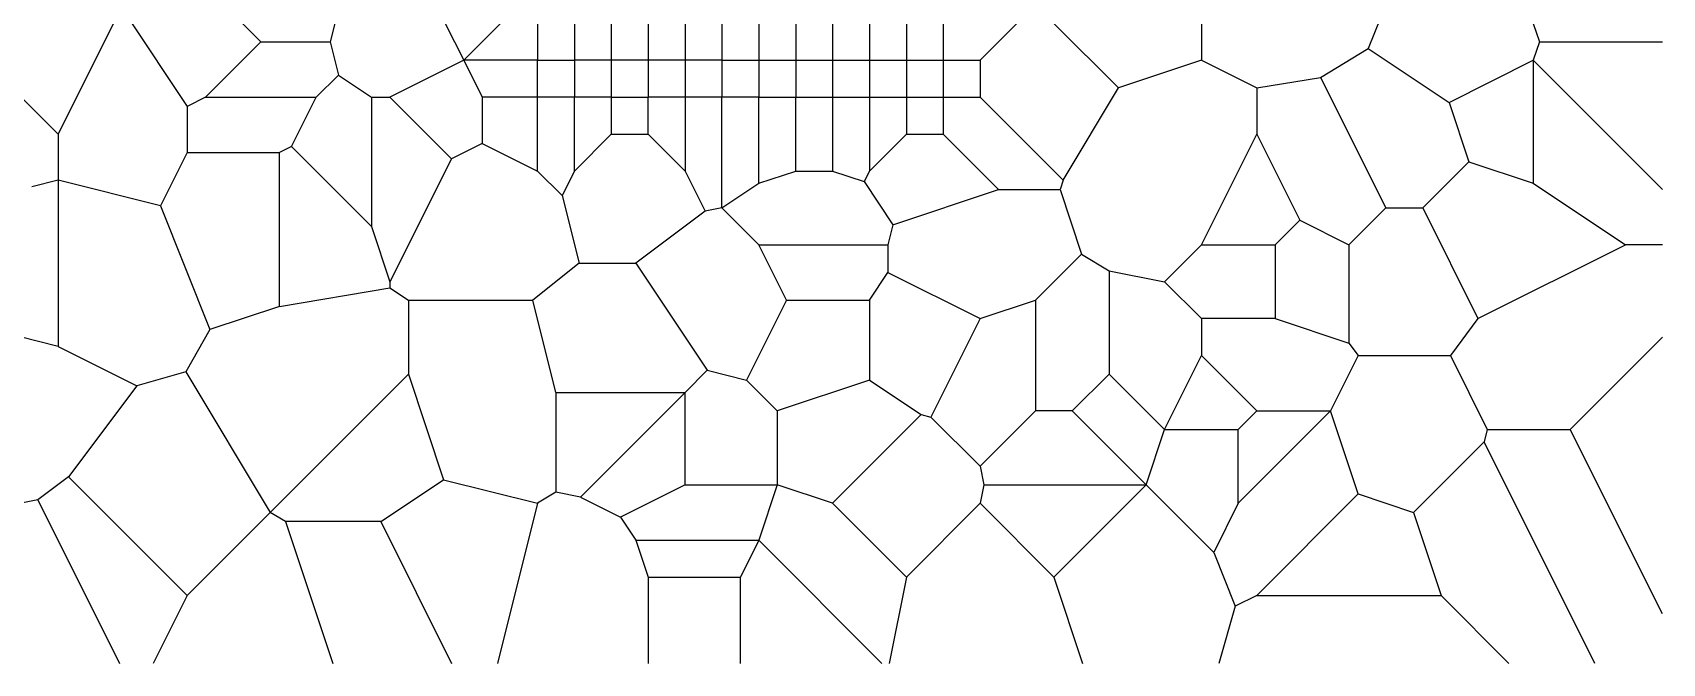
# Model space of a CAD drawing. Extents: x 0 to 238, y 0 to 198.
# Drawn here: x 121.2 to 238.1, y 0 to 45.2 of the extents above; entities that cross this region are included whole.
import ezdxf

# ---------------------------------------------------------------- set-up
doc = ezdxf.new("R2010")
doc.units = 0

msp = doc.modelspace()

# ---------------------------------------------------------------- linework, layer by layer
at = {"layer": 'Layer 1', "color": 8}
for points in [[(219.339307, 49.84752), (217.027687, 44.06847)], [(134.93733, 47.20169), (137.58316, 44.55586)], [(127.146831, 46.172756), (123.031095, 37.941285)], [(128.011481, 46.345686), (132.2915, 39.925657)], [(142.87482, 45.878775), (142.544091, 44.55586)], [(150.81231, 45.878775), (152.135225, 43.232945)], [(154.781055, 45.878775), (152.135225, 43.232945)], [(157.426885, 45.878775), (157.426885, 43.232945)], [(160.072715, 45.878775), (160.072715, 43.232945)], [(162.718545, 45.878775), (162.718545, 43.232945)], [(165.364375, 45.878775), (165.364375, 43.232945)], [(168.010205, 45.878775), (168.010205, 43.232945)], [(170.656035, 45.878775), (170.656035, 43.232945)], [(173.301865, 45.878775), (173.301865, 43.232945)], [(175.947695, 45.878775), (175.947695, 43.232945)], [(178.593525, 45.878775), (178.593525, 43.232945)], [(181.239355, 45.878775), (181.239355, 43.232945)], [(183.885185, 45.878775), (183.885185, 43.232945)], [(186.531015, 45.878775), (186.531015, 43.232945)], [(191.822675, 45.878775), (189.176845, 43.232945)], [(194.468505, 45.878775), (199.098708, 41.248572)], [(205.051825, 45.878775), (205.051825, 43.232945)], [(228.864295, 45.878775), (229.305267, 44.55586)], [(137.58316, 44.55586), (133.614415, 40.587115)], [(137.58316, 44.55586), (142.544091, 44.55586)], [(142.544091, 44.55586), (143.139403, 42.174613)], [(229.305267, 44.55586), (228.864295, 43.232945)], [(229.305267, 44.55586), (238.1247, 44.55586)], [(213.599891, 42.011793), (217.027687, 44.06847)], [(217.027687, 44.06847), (222.816684, 40.209139)], [(143.139403, 42.174613), (141.551905, 40.587115)], [(143.139403, 42.174613), (145.52065, 40.587115)], [(152.135225, 43.232945), (146.843565, 40.587115)], [(152.135225, 43.232945), (152.135225, 43.232945)], [(152.135225, 43.232945), (152.135225, 43.232945)], [(157.426885, 43.232945), (152.135225, 43.232945)], [(152.135225, 43.232945), (153.45814, 40.587115)], [(157.426885, 43.232945), (157.426885, 43.232945)], [(157.426885, 40.587115), (157.426885, 43.232945)], [(157.426885, 43.232945), (160.072715, 43.232945)], [(160.072715, 43.232945), (160.072715, 43.232945)], [(162.718545, 43.232945), (160.072715, 43.232945)], [(160.072715, 43.232945), (160.072715, 40.587115)], [(162.718545, 43.232945), (162.718545, 43.232945)], [(165.364375, 43.232945), (162.718545, 43.232945)], [(162.718545, 43.232945), (162.718545, 40.587115)], [(165.364375, 43.232945), (165.364375, 43.232945)], [(168.010205, 43.232945), (165.364375, 43.232945)], [(165.364375, 43.232945), (165.364375, 40.587115)], [(168.010205, 43.232945), (168.010205, 43.232945)], [(170.656035, 43.232945), (168.010205, 43.232945)], [(168.010205, 43.232945), (168.010205, 40.587115)], [(170.656035, 43.232945), (170.656035, 43.232945)], [(170.656035, 43.232945), (170.656035, 40.587115)], [(170.656035, 43.232945), (173.301865, 43.232945)], [(173.301865, 43.232945), (173.301865, 43.232945)], [(173.301865, 43.232945), (173.301865, 40.587115)], [(173.301865, 43.232945), (175.947695, 43.232945)], [(175.947695, 43.232945), (175.947695, 43.232945)], [(175.947695, 43.232945), (175.947695, 40.587115)], [(175.947695, 43.232945), (178.593525, 43.232945)], [(178.593525, 43.232945), (178.593525, 43.232945)], [(178.593525, 43.232945), (178.593525, 40.587115)], [(178.593525, 43.232945), (181.239355, 43.232945)], [(181.239355, 43.232945), (181.239355, 43.232945)], [(181.239355, 43.232945), (181.239355, 40.587115)], [(181.239355, 43.232945), (183.885185, 43.232945)], [(183.885185, 43.232945), (183.885185, 43.232945)], [(183.885185, 43.232945), (183.885185, 40.587115)], [(183.885185, 43.232945), (186.531015, 43.232945)], [(186.531015, 43.232945), (186.531015, 43.232945)], [(186.531015, 43.232945), (186.531015, 40.587115)], [(186.531015, 43.232945), (189.176845, 43.232945)], [(189.176845, 43.232945), (189.176845, 40.587115)], [(205.051825, 43.232945), (199.098708, 41.248572)], [(205.051825, 43.232945), (209.02057, 41.248572)], [(222.816684, 40.209139), (228.864295, 43.232945)], [(228.864295, 43.232945), (228.864295, 34.413512)], [(228.864295, 43.232945), (228.864295, 43.232945)], [(228.864295, 43.232945), (238.1247, 33.97254)], [(195.129963, 34.633997), (199.098708, 41.248572)], [(209.02057, 41.248572), (213.599891, 42.011793)], [(209.02057, 41.248572), (209.02057, 37.941285)], [(213.599891, 42.011793), (218.280975, 32.649625)], [(120.385265, 40.587115), (123.031095, 37.941285)], [(133.614415, 40.587115), (132.2915, 39.925657)], [(132.2915, 39.925657), (132.2915, 36.61837)], [(133.614415, 40.587115), (141.551905, 40.587115)], [(139.788018, 37.059342), (141.551905, 40.587115)], [(145.52065, 40.587115), (146.843565, 40.587115)], [(145.52065, 40.587115), (145.52065, 31.32671)], [(146.843565, 40.587115), (151.253282, 36.177398)], [(157.426885, 40.587115), (153.45814, 40.587115)], [(153.45814, 40.587115), (153.45814, 37.279828)], [(157.426885, 40.587115), (157.426885, 40.587115)], [(160.072715, 40.587115), (157.426885, 40.587115)], [(157.426885, 35.295455), (157.426885, 40.587115)], [(160.072715, 40.587115), (160.072715, 40.587115)], [(160.072715, 35.295455), (160.072715, 40.587115)], [(162.718545, 40.587115), (160.072715, 40.587115)], [(162.718545, 40.587115), (162.718545, 40.587115)], [(162.718545, 40.587115), (165.364375, 40.587115)], [(162.718545, 40.587115), (162.718545, 37.941285)], [(165.364375, 40.587115), (165.364375, 40.587115)], [(168.010205, 40.587115), (165.364375, 40.587115)], [(165.364375, 37.941285), (165.364375, 40.587115)], [(168.010205, 40.587115), (168.010205, 40.587115)], [(170.656035, 40.587115), (168.010205, 40.587115)], [(168.010205, 40.587115), (168.010205, 35.295455)], [(170.656035, 40.587115), (170.656035, 40.587115)], [(173.301865, 40.587115), (170.656035, 40.587115)], [(170.656035, 32.649625), (170.656035, 40.587115)], [(173.301865, 40.587115), (173.301865, 40.587115)], [(173.301865, 34.413512), (173.301865, 40.587115)], [(173.301865, 40.587115), (175.947695, 40.587115)], [(175.947695, 35.295455), (175.947695, 40.587115)], [(175.947695, 40.587115), (175.947695, 40.587115)], [(175.947695, 40.587115), (178.593525, 40.587115)], [(178.593525, 40.587115), (178.593525, 40.587115)], [(178.593525, 40.587115), (178.593525, 35.295455)], [(178.593525, 40.587115), (181.239355, 40.587115)], [(181.239355, 40.587115), (181.239355, 40.587115)], [(181.239355, 40.587115), (181.239355, 35.295455)], [(181.239355, 40.587115), (183.885185, 40.587115)], [(183.885185, 40.587115), (183.885185, 40.587115)], [(183.885185, 40.587115), (183.885185, 37.941285)], [(183.885185, 40.587115), (186.531015, 40.587115)], [(186.531015, 40.587115), (186.531015, 40.587115)], [(186.531015, 40.587115), (186.531015, 37.941285)], [(186.531015, 40.587115), (189.176845, 40.587115)], [(189.176845, 40.587115), (195.129963, 34.633997)], [(222.816684, 40.209139), (224.234093, 35.956913)], [(123.031095, 37.941285), (123.031095, 34.633997)], [(160.072715, 35.295455), (162.718545, 37.941285)], [(162.718545, 37.941285), (165.364375, 37.941285)], [(165.364375, 37.941285), (168.010205, 35.295455)], [(181.239355, 35.295455), (183.885185, 37.941285)], [(183.885185, 37.941285), (186.531015, 37.941285)], [(186.531015, 37.941285), (190.49976, 33.97254)], [(205.051825, 30.003795), (209.02057, 37.941285)], [(209.02057, 37.941285), (212.107372, 31.767682)], [(132.2915, 36.61837), (130.380623, 32.796616)], [(132.2915, 36.61837), (138.906075, 36.61837)], [(139.788018, 37.059342), (138.906075, 36.61837)], [(138.906075, 25.594078), (138.906075, 36.61837)], [(139.788018, 37.059342), (145.52065, 31.32671)], [(153.45814, 37.279828), (151.253282, 36.177398)], [(153.45814, 37.279828), (157.426885, 35.295455)], [(151.253282, 36.177398), (146.843565, 27.357965)], [(157.426885, 35.295455), (159.190772, 33.531568)], [(160.072715, 35.295455), (159.190772, 33.531568)], [(168.010205, 35.295455), (169.453385, 32.409095)], [(173.301865, 34.413512), (175.947695, 35.295455)], [(175.947695, 35.295455), (178.593525, 35.295455)], [(178.593525, 35.295455), (180.861379, 34.539504)], [(181.239355, 35.295455), (180.861379, 34.539504)], [(224.234093, 35.956913), (220.926805, 32.649625)], [(224.234093, 35.956913), (228.864295, 34.413512)], [(123.031095, 34.633997), (121.141216, 34.161528)], [(123.031095, 34.633997), (123.031095, 34.633997)], [(130.380623, 32.796616), (123.031095, 34.633997)], [(123.031095, 34.633997), (123.031095, 22.727763)], [(170.656035, 32.649625), (173.301865, 34.413512)], [(180.861379, 34.539504), (182.923065, 31.446975)], [(182.923065, 31.446975), (190.49976, 33.97254)], [(190.49976, 33.97254), (194.909477, 33.97254)], [(195.129963, 34.633997), (194.909477, 33.97254)], [(194.909477, 33.97254), (196.452877, 29.342338)], [(228.864295, 34.413512), (235.47887, 30.003795)], [(130.380623, 32.796616), (133.925689, 23.93395)], [(159.190772, 33.531568), (160.403444, 28.68088)], [(169.453385, 32.409095), (164.482432, 28.68088)], [(170.656035, 32.649625), (169.453385, 32.409095)], [(170.656035, 32.649625), (170.656035, 32.649625)], [(170.656035, 32.649625), (173.301865, 30.003795)], [(212.107372, 31.767682), (210.343485, 30.003795)], [(212.107372, 31.767682), (215.635145, 30.003795)], [(215.635145, 30.003795), (218.280975, 32.649625)], [(218.280975, 32.649625), (220.926805, 32.649625)], [(220.926805, 32.649625), (224.89555, 24.712135)], [(145.52065, 31.32671), (146.843565, 27.357965)], [(182.923065, 31.446975), (182.56227, 30.003795)], [(175.286237, 26.03505), (173.301865, 30.003795)], [(173.301865, 30.003795), (182.56227, 30.003795)], [(182.56227, 30.003795), (182.56227, 28.019422)], [(196.452877, 29.342338), (193.14559, 26.03505)], [(196.452877, 29.342338), (198.43725, 28.151714)], [(205.051825, 30.003795), (202.405995, 27.357965)], [(205.051825, 30.003795), (210.343485, 30.003795)], [(210.343485, 30.003795), (210.343485, 24.712135)], [(215.635145, 30.003795), (215.635145, 22.948248)], [(224.89555, 24.712135), (235.47887, 30.003795)], [(238.1247, 30.003795), (235.47887, 30.003795)], [(160.403444, 28.68088), (157.096156, 26.03505)], [(160.403444, 28.68088), (164.482432, 28.68088)], [(164.482432, 28.68088), (169.597703, 21.007973)], [(198.43725, 28.151714), (198.43725, 20.74339)], [(198.43725, 28.151714), (202.405995, 27.357965)], [(138.906075, 25.594078), (146.843565, 26.916993)], [(146.843565, 27.357965), (146.843565, 26.916993)], [(146.843565, 26.916993), (148.16648, 26.03505)], [(181.239355, 26.03505), (182.56227, 28.019422)], [(182.56227, 28.019422), (189.176845, 24.712135)], [(202.405995, 27.357965), (205.051825, 24.712135)], [(148.16648, 26.03505), (148.16648, 20.74339)], [(148.16648, 26.03505), (157.096156, 26.03505)], [(158.7498, 19.420475), (157.096156, 26.03505)], [(175.286237, 26.03505), (172.419922, 20.302418)], [(175.286237, 26.03505), (181.239355, 26.03505)], [(181.239355, 26.03505), (181.239355, 20.302418)], [(189.176845, 24.712135), (193.14559, 26.03505)], [(193.14559, 26.03505), (193.14559, 18.09756)], [(138.906075, 25.594078), (133.925689, 23.93395)], [(189.176845, 24.712135), (185.649072, 17.656588)], [(210.343485, 24.712135), (205.051825, 24.712135)], [(205.051825, 24.712135), (205.051825, 22.066305)], [(210.343485, 24.712135), (215.635145, 22.948248)], [(224.89555, 24.712135), (222.911178, 22.066305)], [(123.031095, 22.727763), (117.361459, 24.145171)], [(133.925689, 23.93395), (132.194701, 20.904721)], [(238.1247, 23.38922), (231.510125, 16.774645)], [(123.031095, 22.727763), (128.68355, 19.901535)], [(215.635145, 22.948248), (216.296603, 22.066305)], [(202.405995, 16.774645), (205.051825, 22.066305)], [(205.051825, 22.066305), (209.02057, 18.09756)], [(216.296603, 22.066305), (214.31223, 18.09756)], [(216.296603, 22.066305), (222.911178, 22.066305)], [(222.911178, 22.066305), (225.557007, 16.774645)], [(128.68355, 19.901535), (123.787046, 13.372864)], [(132.194701, 20.904721), (128.68355, 19.901535)], [(132.194701, 20.904721), (138.244618, 10.821528)], [(138.244618, 10.821528), (148.16648, 20.74339)], [(148.16648, 20.74339), (150.692045, 13.166695)], [(169.597703, 21.007973), (168.010205, 19.420475)], [(169.597703, 21.007973), (172.419922, 20.302418)], [(172.419922, 20.302418), (174.62478, 18.09756)], [(181.239355, 20.302418), (174.62478, 18.09756)], [(181.239355, 20.302418), (184.943517, 17.832977)], [(195.79142, 18.09756), (198.43725, 20.74339)], [(198.43725, 20.74339), (202.405995, 16.774645)], [(158.7498, 19.420475), (168.010205, 19.420475)], [(158.7498, 19.420475), (158.7498, 12.276734)], [(160.513687, 11.923957), (168.010205, 19.420475)], [(168.010205, 19.420475), (168.010205, 19.420475)], [(168.010205, 12.8059), (168.010205, 19.420475)], [(174.62478, 18.09756), (174.62478, 12.8059)], [(178.593525, 11.482985), (184.943517, 17.832977)], [(184.943517, 17.832977), (185.649072, 17.656588)], [(185.649072, 17.656588), (189.176845, 14.128815)], [(193.14559, 18.09756), (189.176845, 14.128815)], [(195.79142, 18.09756), (193.14559, 18.09756)], [(195.79142, 18.09756), (201.08308, 12.8059)], [(209.02057, 18.09756), (207.697655, 16.774645)], [(207.697655, 11.482985), (214.31223, 18.09756)], [(209.02057, 18.09756), (214.31223, 18.09756)], [(214.31223, 18.09756), (214.31223, 18.09756)], [(216.296603, 12.144442), (214.31223, 18.09756)], [(201.08308, 12.8059), (202.405995, 16.774645)], [(202.405995, 16.774645), (202.405995, 16.774645)], [(202.405995, 16.774645), (207.697655, 16.774645)], [(207.697655, 11.482985), (207.697655, 16.774645)], [(225.557007, 16.774645), (225.336522, 15.892702)], [(225.557007, 16.774645), (231.510125, 16.774645)], [(238.1247, 3.545495), (231.510125, 16.774645)], [(220.265348, 10.821528), (225.336522, 15.892702)], [(233.282944, -0.000143), (225.336522, 15.892702)], [(189.176845, 14.128815), (189.441428, 12.8059)], [(123.787046, 13.372864), (121.587915, 11.723515)], [(123.787046, 13.372864), (132.2915, 4.86841)], [(146.182108, 10.16007), (150.692045, 13.166695)], [(150.692045, 13.166695), (157.426885, 11.482985)], [(121.587915, 11.723515), (120.385265, 11.482985)], [(121.587915, 11.723515), (127.449744, -0.000143)], [(158.7498, 12.276734), (157.426885, 11.482985)], [(160.513687, 11.923957), (158.7498, 12.276734)], [(160.513687, 11.923957), (163.380003, 10.490799)], [(168.010205, 12.8059), (163.380003, 10.490799)], [(168.010205, 12.8059), (174.62478, 12.8059)], [(174.62478, 12.8059), (173.301865, 8.837155)], [(174.62478, 12.8059), (174.62478, 12.8059)], [(178.593525, 11.482985), (174.62478, 12.8059)], [(189.441428, 12.8059), (189.176845, 11.482985)], [(189.441428, 12.8059), (201.08308, 12.8059)], [(201.08308, 12.8059), (194.468505, 6.191325)], [(201.08308, 12.8059), (201.08308, 12.8059)], [(201.08308, 12.8059), (201.08308, 12.8059)], [(201.08308, 12.8059), (205.933768, 7.955212)], [(216.296603, 12.144442), (209.02057, 4.86841)], [(216.296603, 12.144442), (220.265348, 10.821528)], [(132.2915, 4.86841), (138.244618, 10.821528)], [(138.244618, 10.821528), (138.244618, 10.821528)], [(139.347047, 10.16007), (138.244618, 10.821528)], [(157.426885, 11.482985), (154.556103, -0.000143)], [(178.593525, 11.482985), (183.885185, 6.191325)], [(189.176845, 11.482985), (183.885185, 6.191325)], [(189.176845, 11.482985), (194.468505, 6.191325)], [(207.697655, 11.482985), (205.933768, 7.955212)], [(220.265348, 10.821528), (222.24972, 4.86841)], [(146.182108, 10.16007), (139.347047, 10.16007)], [(139.347047, 10.16007), (142.733784, -0.000143)], [(146.182108, 10.16007), (151.262214, -0.000143)], [(163.380003, 10.490799), (164.482432, 8.837155)], [(164.482432, 8.837155), (165.364375, 6.191325)], [(164.482432, 8.837155), (173.301865, 8.837155)], [(173.301865, 8.837155), (171.97895, 6.191325)], [(173.301865, 8.837155), (173.301865, 8.837155)], [(173.301865, 8.837155), (182.139163, -0.000143)], [(205.933768, 7.955212), (207.477169, 4.09671)], [(165.364375, 6.191325), (165.364375, -0.000143)], [(165.364375, 6.191325), (171.97895, 6.191325)], [(171.97895, -0.000143), (171.97895, 6.191325)], [(183.885185, 6.191325), (182.646891, -0.000143)], [(194.468505, 6.191325), (196.532328, -0.000143)], [(132.2915, 4.86841), (129.857224, -0.000143)], [(209.02057, 4.86841), (207.477169, 4.09671)], [(209.02057, 4.86841), (222.24972, 4.86841)], [(222.24972, 4.86841), (227.118273, -0.000143)], [(207.477169, 4.09671), (206.30664, -0.000143)]]:
    msp.add_lwpolyline(points, dxfattribs=at)

doc.saveas('drawing.dxf')
